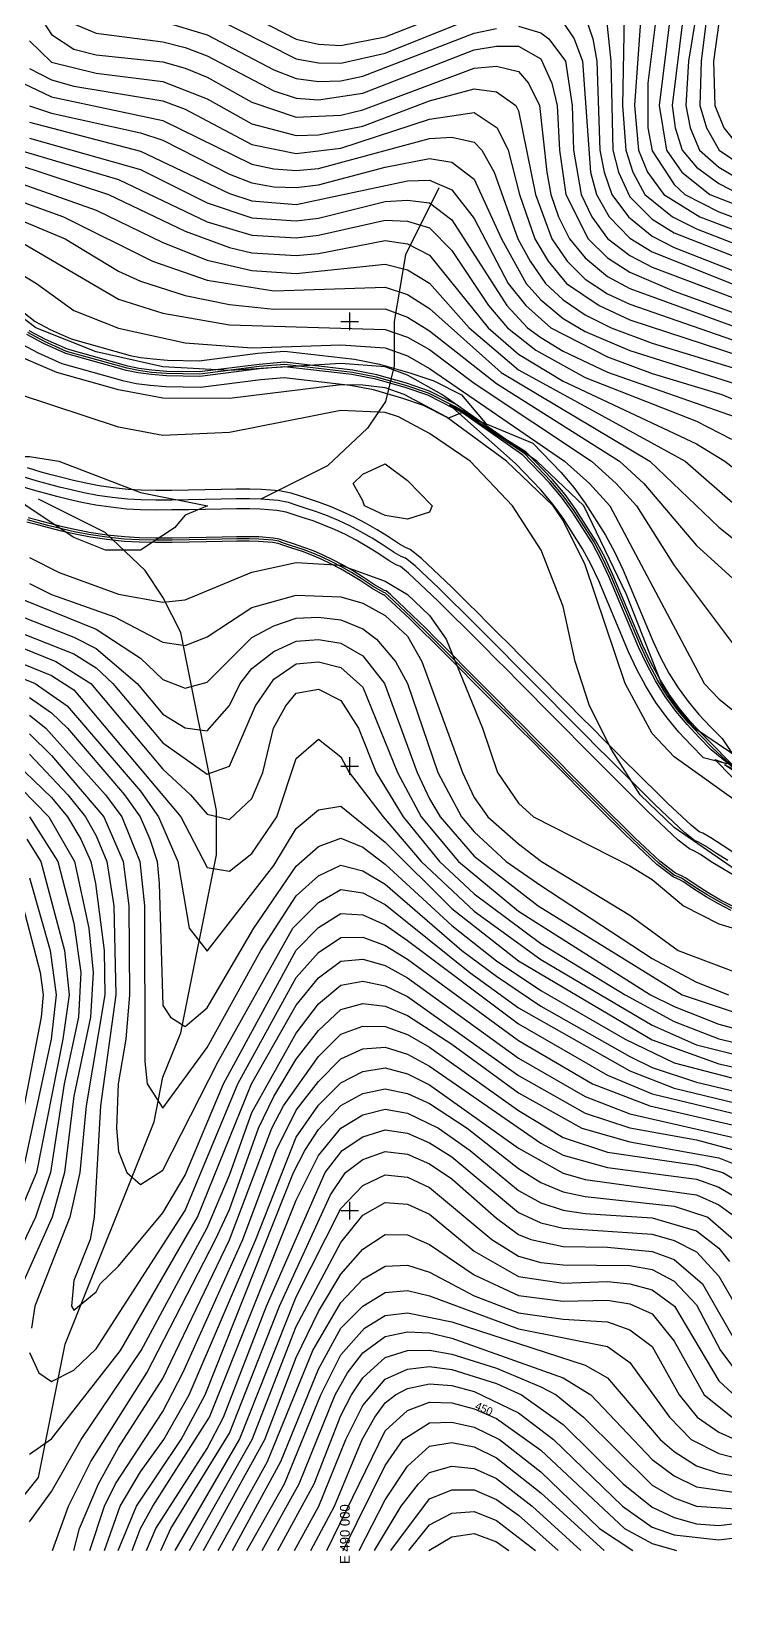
# Model space of a CAD drawing. Header units: metres. Extents: x 487515 to 493460, y 4520543 to 4524748.
# Drawn here: x 489642 to 490422, y 4520543 to 4522326 of the extents above; entities that cross this region are included whole.
import ezdxf
from ezdxf.enums import TextEntityAlignment as Align

# ---------------------------------------------------------------- set-up
doc = ezdxf.new("R2010")
doc.units = ezdxf.units.M
for name, color, linetype in [('CARRIAGEWAY-EDGE', 41, 'Continuous'), ('EXPROPRIATION-BOUNDARY', 1, 'Continuous'), ('GRID-COORDINATES', 8, 'Continuous'), ('HEADRACE-AXIS', 5, 'Continuous'), ('HEADRACE-CHANNEL', 5, 'Continuous'), ('RIVER-AXIS', 150, 'Continuous'), ('RIVER-WATER-EDGE', 150, 'Continuous'), ('ROAD-ACCESS', 41, 'Continuous'), ('STREAM', 150, 'Continuous'), ('TOPO-CONTOUR-MAJOR', 8, 'Continuous'), ('TOPO-CONTOUR-MINOR', 252, 'Continuous'), ('TOPO-TEXT', 8, 'Continuous')]:
    doc.layers.add(name, color=color, linetype=linetype)

msp = doc.modelspace()

# ---------------------------------------------------------------- linework, layer by layer
at = {"layer": 'CARRIAGEWAY-EDGE'}
for points in [[(490431, 4521342), (490417, 4521349.3), (490403.1, 4521357.3), (490389.3, 4521365.9), (490377.7, 4521373.8), (490373.9, 4521376), (490366.1, 4521379.5), (490348.7, 4521392.9), (490320.6, 4521419.3), (490312.9, 4521426.8), (490304.2, 4521435.4), (490294.5, 4521444.9), (490284, 4521455.4), (490272.7, 4521466.7), (490260.7, 4521478.7), (490248.2, 4521491.3), (490235.3, 4521504.3), (490222, 4521517.7), (490208.4, 4521531.3), (490194.8, 4521545.1), (490181.2, 4521558.8), (490167.7, 4521572.4), (490154.4, 4521585.8), (490141.5, 4521598.8), (490129.1, 4521611.3), (490117.2, 4521623.2), (490106, 4521634.4), (490095.6, 4521644.7), (490086.1, 4521654.1), (490077.7, 4521662.4), (490070.6, 4521669.3), (490045.7, 4521692.8), (490040.9, 4521697.1), (490039.2, 4521697.4), (490027.7, 4521703.8), (490014.3, 4521712.8), (490003.1, 4521719.8), (489992, 4521726.2), (489981, 4521732), (489970.1, 4521737.2), (489959.2, 4521741.8), (489948.5, 4521745.8), (489936.6, 4521749.7), (489926.4, 4521753.1), (489920.7, 4521755.1), (489913.9, 4521756.3), (489897.7, 4521757.6), (489886.9, 4521757.8), (489872.8, 4521757.8), (489856.4, 4521757.5), (489838.4, 4521757.1), (489819.5, 4521756.7), (489800.4, 4521756.4), (489781.5, 4521756.3), (489763.4, 4521756.7), (489746.6, 4521757.6), (489727.3, 4521759.6), (489709.2, 4521762.4), (489692.4, 4521765.6), (489676.9, 4521769), (489662.8, 4521772.6), (489650.2, 4521775.9), (489638.4, 4521779.1)], [(490428.8, 4521337.5), (490414.6, 4521344.9), (490400.6, 4521353), (490386.6, 4521361.7), (490375.1, 4521369.6), (490371.7, 4521371.5), (490363.6, 4521375.2), (490345.4, 4521389.1), (490317.2, 4521415.7), (490309.4, 4521423.3), (490300.7, 4521431.8), (490291, 4521441.4), (490280.5, 4521451.9), (490269.2, 4521463.2), (490257.2, 4521475.2), (490244.7, 4521487.8), (490231.7, 4521500.8), (490218.4, 4521514.2), (490204.9, 4521527.8), (490191.3, 4521541.6), (490177.7, 4521555.3), (490164.2, 4521568.9), (490150.9, 4521582.2), (490138, 4521595.2), (490125.5, 4521607.8), (490113.6, 4521619.7), (490102.4, 4521630.9), (490092.1, 4521641.2), (490082.6, 4521650.6), (490074.2, 4521658.8), (490067.2, 4521665.7), (490042.2, 4521689.2), (490038.8, 4521692.6), (490037.7, 4521692.6), (490025.1, 4521699.6), (490011.6, 4521708.6), (490000.6, 4521715.5), (489989.6, 4521721.8), (489978.8, 4521727.5), (489968, 4521732.6), (489957.4, 4521737.1), (489946.8, 4521741.1), (489935, 4521744.9), (489924.8, 4521748.4), (489919.5, 4521750.2), (489913.3, 4521751.4), (489897.5, 4521752.6), (489886.9, 4521752.8), (489872.9, 4521752.8), (489856.5, 4521752.5), (489838.5, 4521752.1), (489819.6, 4521751.7), (489800.4, 4521751.4), (489781.5, 4521751.3), (489763.3, 4521751.7), (489746.2, 4521752.6), (489726.7, 4521754.7), (489708.4, 4521757.4), (489691.4, 4521760.7), (489675.8, 4521764.2), (489661.6, 4521767.7), (489648.9, 4521771.1), (489637, 4521774.3)]]:
    msp.add_lwpolyline(points, dxfattribs=at)
at = {"layer": 'EXPROPRIATION-BOUNDARY'}
for points in [[(489599.3, 4522036.5), (489646.4, 4522000), (489663.3, 4521991), (489686.7, 4521980.4), (489753.2, 4521961.8), (489764.9, 4521959.4), (489778.8, 4521957.7), (489794.9, 4521956.3), (489830.5, 4521955.6), (489896.8, 4521964.1), (489926.8, 4521966.5), (490005.2, 4521957.5), (490033.5, 4521952), (490067.6, 4521942.3), (490094.6, 4521933), (490125.5, 4521917.3), (490154, 4521883.7), (490138, 4521891.1), (490205.9, 4521862.9), (490237.2, 4521830.4), (490251.8, 4521813.1), (490264.6, 4521795.6), (490287.6, 4521759.6), (490298, 4521740.2), (490307.3, 4521720.2), (490340.8, 4521640.7), (490349.5, 4521622.1), (490358.9, 4521604.5), (490369.1, 4521588), (490380.3, 4521572.6), (490392.4, 4521558.1), (490405.5, 4521544.2), (490418.7, 4521530.9), (490448.9, 4521485.6)], [(490449.2, 4521468.1), (490410.3, 4521507.2), (490424.1, 4521502.4), (490397.8, 4521509.3), (490383.9, 4521523.3), (490369.9, 4521538.2), (490356.7, 4521554.1), (490344.2, 4521571.3), (490332.9, 4521589.6), (490322.7, 4521608.7), (490313.4, 4521628.5), (490279.9, 4521708.1), (490271.2, 4521726.8), (490261.8, 4521744.4), (490239.8, 4521778.7), (490228.2, 4521794.6), (490214.9, 4521810.4), (490186.7, 4521839.9), (490112, 4521906), (490127.6, 4521898), (490111, 4521891.1), (490082.9, 4521905.4), (490058.6, 4521913.7), (490026.5, 4521922.9), (490000.6, 4521927.9), (489926.3, 4521936.5), (489899.9, 4521934.3), (489832.1, 4521925.6), (489793.3, 4521926.3), (489775.6, 4521927.8), (489759.9, 4521929.9), (489746.2, 4521932.7), (489676.5, 4521952.2), (489650, 4521964.1), (489630.1, 4521974.9)]]:
    msp.add_lwpolyline(points, dxfattribs=at)
at = {"layer": 'GRID-COORDINATES'}
for p, q in [((490000, 4521990), (490000, 4522010)), ((489990, 4522000), (490010, 4522000)), ((490000, 4521490), (490000, 4521510)), ((489990, 4521500), (490010, 4521500)), ((490000, 4520990), (490000, 4521010)), ((489990, 4521000), (490010, 4521000))]:
    msp.add_line(p, q, dxfattribs=at)
at = {"layer": 'HEADRACE-AXIS'}
msp.add_lwpolyline([(490436.5, 4521494), (490408.2, 4521520.1), (490394.7, 4521533.8), (490381.2, 4521548.2), (490368.5, 4521563.3), (490356.6, 4521579.6), (490345.9, 4521597), (490336.1, 4521615.4), (490327.1, 4521634.6), (490293.6, 4521714.1), (490284.6, 4521733.5), (490274.7, 4521752), (490252.2, 4521787.1), (490240, 4521803.9), (490226.1, 4521820.4), (490196.3, 4521851.4), (490125, 4521898.5), (490140.8, 4521890.8), (490118.3, 4521904.2), (490088.7, 4521919.2), (490063.1, 4521928), (490030, 4521937.4), (490002.9, 4521942.7), (489926.6, 4521951.5), (489898.3, 4521949.2), (489831.3, 4521940.6), (489794.1, 4521941.3), (489777.2, 4521942.7), (489762.4, 4521944.7), (489749.7, 4521947.3), (489681.6, 4521966.3), (489656.7, 4521977.5), (489638.2, 4521987.4)], dxfattribs=at)
at = {"layer": 'HEADRACE-CHANNEL'}
for points in [[(490456.2, 4521478.4), (490421.4, 4521501.4), (490434.4, 4521495.4), (490406.5, 4521518.3), (490392.9, 4521532), (490379.3, 4521546.5), (490366.5, 4521561.8), (490354.6, 4521578.2), (490343.7, 4521595.8), (490333.9, 4521614.3), (490324.8, 4521633.6), (490291.3, 4521713.1), (490282.4, 4521732.4), (490272.5, 4521750.8), (490250.1, 4521785.7), (490238.1, 4521802.4), (490224.2, 4521818.7), (490194.7, 4521849.5), (490122.9, 4521899.8), (490138.6, 4521892), (490117.1, 4521902), (490087.8, 4521916.9), (490062.4, 4521925.6), (490029.4, 4521935), (490002.5, 4521940.2), (489926.5, 4521949), (489898.6, 4521946.7), (489831.5, 4521938.1), (489794, 4521938.8), (489777, 4521940.3), (489762, 4521942.2), (489749.1, 4521944.8), (489680.8, 4521963.9), (489655.6, 4521975.3), (489636.9, 4521985.3)], [(490438.6, 4521492.6), (490410, 4521521.9), (490396.5, 4521535.5), (490383, 4521549.8), (490370.5, 4521564.9), (490358.7, 4521581), (490348.1, 4521598.3), (490338.3, 4521616.5), (490329.4, 4521635.6), (490295.9, 4521715.1), (490286.9, 4521734.7), (490276.8, 4521753.3), (490254.2, 4521788.5), (490242, 4521805.4), (490227.9, 4521822.1), (490197.9, 4521853.3), (490127.2, 4521897.3), (490143, 4521889.6), (490119.5, 4521906.4), (490089.7, 4521921.5), (490063.8, 4521930.4), (490030.6, 4521939.9), (490003.3, 4521945.1), (489926.6, 4521954), (489898.1, 4521951.7), (489831.2, 4521943.1), (489794.2, 4521943.8), (489777.5, 4521945.2), (489762.8, 4521947.1), (489750.3, 4521949.7), (489682.5, 4521968.6), (489657.8, 4521979.7), (489639.6, 4521989.5)]]:
    msp.add_lwpolyline(points, dxfattribs=at)
at = {"layer": 'RIVER-AXIS'}
msp.add_lwpolyline([(490425, 4521393.8), (490412.5, 4521401.6), (490400, 4521410), (490392.2, 4521414.4), (490387.5, 4521416.2), (490376.6, 4521425), (490350, 4521450), (490342.6, 4521457.2), (490334, 4521465.6), (490324.5, 4521475.1), (490314, 4521485.5), (490302.8, 4521496.8), (490290.8, 4521508.7), (490278.3, 4521521.3), (490265.4, 4521534.3), (490252.1, 4521547.7), (490238.6, 4521561.3), (490225, 4521575), (490211.4, 4521588.7), (490197.9, 4521602.3), (490184.6, 4521615.7), (490171.7, 4521628.7), (490159.2, 4521641.3), (490147.2, 4521653.2), (490136, 4521664.5), (490125.5, 4521674.9), (490116, 4521684.4), (490107.4, 4521692.8), (490100, 4521700), (490073.4, 4521725), (490062.5, 4521733.8), (490057.8, 4521735.6), (490050, 4521740), (490037.5, 4521748.4), (490025, 4521756.2), (490012.5, 4521763.4), (490000, 4521770), (489987.5, 4521775.9), (489975, 4521781.2), (489962.5, 4521785.9), (489950, 4521790), (489939.8, 4521793.4), (489931.2, 4521796.2), (489919.5, 4521798.4), (489900, 4521800), (489887.4, 4521800.3), (489872.4, 4521800.3), (489855.6, 4521800), (489837.4, 4521799.6), (489818.7, 4521799.2), (489800, 4521798.9), (489781.9, 4521798.8), (489765, 4521799.2), (489750, 4521800), (489732.7, 4521801.8), (489716.3, 4521804.3), (489701, 4521807.2), (489686.7, 4521810.4), (489673.5, 4521813.7), (489661.2, 4521817), (489650, 4521820), (489634, 4521824.8)], dxfattribs=at)
at = {"layer": 'RIVER-WATER-EDGE'}
for points in [[(490430.7, 4521403.2), (490418.5, 4521410.8), (490405.8, 4521419.4), (490396.9, 4521424.3), (490393, 4521425.8), (490383.8, 4521433.3), (490357.6, 4521457.9), (490350.3, 4521465.1), (490341.8, 4521473.5), (490332.2, 4521482.9), (490321.8, 4521493.3), (490310.5, 4521504.5), (490298.6, 4521516.5), (490286.1, 4521529), (490273.2, 4521542), (490259.9, 4521555.4), (490246.4, 4521569), (490232.8, 4521582.7), (490219.2, 4521596.5), (490205.7, 4521610.1), (490192.4, 4521623.5), (490179.5, 4521636.5), (490167, 4521649), (490155, 4521661), (490143.8, 4521672.3), (490133.3, 4521682.7), (490123.7, 4521692.2), (490115.1, 4521700.6), (490107.6, 4521707.9), (490080.6, 4521733.3), (490068, 4521743.3), (490062.6, 4521745.6), (490055.8, 4521749.4), (490043.5, 4521757.7), (490030.7, 4521765.7), (490017.8, 4521773.1), (490004.9, 4521779.8), (489992, 4521786), (489979.1, 4521791.5), (489966.1, 4521796.3), (489953.5, 4521800.4), (489943.3, 4521803.9), (489934, 4521806.9), (489921, 4521809.3), (489900.6, 4521811), (489887.6, 4521811.3), (489872.3, 4521811.3), (489855.3, 4521811), (489837.2, 4521810.6), (489818.5, 4521810.2), (489799.9, 4521809.9), (489782, 4521809.8), (489765.4, 4521810.2), (489750.9, 4521811), (489734, 4521812.7), (489718.2, 4521815.1), (489703.3, 4521817.9), (489689.3, 4521821.1), (489676.2, 4521824.4), (489664.1, 4521827.6), (489653, 4521830.6), (489637.5, 4521835.2)], [(490432.2, 4521376.9), (490419.3, 4521384.3), (490406.5, 4521392.3), (490394.2, 4521400.6), (490387.4, 4521404.4), (490382, 4521406.7), (490369.4, 4521416.7), (490342.4, 4521442.1), (490334.9, 4521449.4), (490326.3, 4521457.8), (490316.7, 4521467.3), (490306.2, 4521477.7), (490295, 4521489), (490283, 4521501), (490270.5, 4521513.5), (490257.6, 4521526.5), (490244.3, 4521539.9), (490230.8, 4521553.5), (490217.2, 4521567.3), (490203.6, 4521581), (490190.1, 4521594.6), (490176.8, 4521608), (490163.9, 4521621), (490151.4, 4521633.5), (490139.5, 4521645.5), (490128.2, 4521656.7), (490117.8, 4521667.1), (490108.2, 4521676.5), (490099.7, 4521684.9), (490092.4, 4521692.1), (490066.2, 4521716.7), (490057, 4521724.2), (490053.1, 4521725.7), (490044.2, 4521730.6), (490031.5, 4521739.2), (490019.3, 4521746.8), (490007.2, 4521753.8), (489995.1, 4521760.2), (489983, 4521765.9), (489970.9, 4521771), (489958.9, 4521775.6), (489946.5, 4521779.6), (489936.4, 4521783), (489928.5, 4521785.6), (489918.1, 4521787.5), (489899.4, 4521789), (489887.3, 4521789.3), (489872.5, 4521789.3), (489855.8, 4521789), (489837.7, 4521788.6), (489818.9, 4521788.2), (489800.1, 4521787.9), (489781.8, 4521787.8), (489764.6, 4521788.2), (489749.1, 4521789), (489731.3, 4521790.9), (489714.5, 4521793.4), (489698.8, 4521796.4), (489684.2, 4521799.7), (489670.7, 4521803.1), (489658.4, 4521806.3), (489647, 4521809.4), (489630.5, 4521814.3)]]:
    msp.add_lwpolyline(points, dxfattribs=at)
at = {"layer": 'ROAD-ACCESS'}
msp.add_lwpolyline([(490429.9, 4521339.7), (490415.8, 4521347.1), (490401.9, 4521355.2), (490388, 4521363.8), (490376.4, 4521371.7), (490372.8, 4521373.8), (490364.8, 4521377.4), (490347.1, 4521391), (490318.9, 4521417.5), (490311.1, 4521425.1), (490302.4, 4521433.6), (490292.8, 4521443.2), (490282.2, 4521453.7), (490270.9, 4521465), (490259, 4521477), (490246.4, 4521489.5), (490233.5, 4521502.6), (490220.2, 4521516), (490206.7, 4521529.6), (490193, 4521543.3), (490179.4, 4521557), (490165.9, 4521570.6), (490152.7, 4521584), (490139.8, 4521597), (490127.3, 4521609.5), (490115.4, 4521621.4), (490104.2, 4521632.6), (490093.8, 4521643), (490084.4, 4521652.3), (490075.9, 4521660.6), (490068.9, 4521667.5), (490043.9, 4521691), (490039.8, 4521694.9), (490038.4, 4521695), (490026.4, 4521701.7), (490013, 4521710.7), (490001.9, 4521717.7), (489990.8, 4521724), (489979.9, 4521729.7), (489969, 4521734.9), (489958.3, 4521739.5), (489947.6, 4521743.5), (489935.8, 4521747.3), (489925.6, 4521750.7), (489920.1, 4521752.7), (489913.6, 4521753.8), (489897.6, 4521755.1), (489886.9, 4521755.3), (489872.9, 4521755.3), (489856.5, 4521755), (489838.5, 4521754.6), (489819.6, 4521754.2), (489800.4, 4521753.9), (489781.5, 4521753.8), (489763.4, 4521754.2), (489746.4, 4521755.1), (489727, 4521757.2), (489708.8, 4521759.9), (489691.9, 4521763.1), (489676.3, 4521766.6), (489662.2, 4521770.1), (489649.6, 4521773.5), (489637.7, 4521776.7)], dxfattribs=at)
at = {"layer": 'STREAM'}
for points in [[(490100, 4522150), (490062.5, 4522075), (490050, 4522000), (490050, 4521950), (490040, 4521910), (490020, 4521880), (489975, 4521837.5), (489900, 4521800)], [(489650, 4520700), (489680, 4520850), (489780, 4521100), (489790, 4521150), (489810, 4521200), (489850, 4521400), (489850, 4521450), (489810, 4521650), (489790, 4521690), (489770, 4521720), (489725, 4521762.5), (489650, 4521800)], [(489580, 4520630), (489600, 4520637.5), (489650, 4520700)]]:
    msp.add_lwpolyline(points, dxfattribs=at)
at = {"layer": 'TOPO-CONTOUR-MAJOR'}
for points in [[(490407.4, 4522392.7), (490395, 4522292.7), (490393.7, 4522242.7), (490401, 4522217.7), (490415.5, 4522192.7), (490439.8, 4522175.9)], [(489789.8, 4522337.2), (489839.8, 4522322.3), (489914.8, 4522282.8), (489939.8, 4522273), (489964.8, 4522269.8), (489989.8, 4522270.5), (490014.8, 4522275.7), (490139.8, 4522324), (490164.8, 4522329.5)], [(490189.8, 4522332), (490214.8, 4522324.4), (490223.7, 4522317.7), (490242.4, 4522292.7), (490250.2, 4522242.7), (490251.6, 4522192.7), (490260.2, 4522142.7), (490272.3, 4522117.7), (490289.8, 4522093.2), (490314.8, 4522074.2), (490339.8, 4522061), (490489.8, 4522004.2)], [(490327.2, 4522342.7), (490320.2, 4522242.7), (490324.8, 4522192.7), (490334.9, 4522167.7), (490353, 4522142.7), (490393.6, 4522117.7), (490539.8, 4522062.2)], [(489632.5, 4522267.7), (489664.8, 4522252.4), (489789.8, 4522225.9), (489889.8, 4522176.9), (489914.8, 4522171.4), (489939.8, 4522169.5), (489964.8, 4522172), (490089.8, 4522205.8), (490114.8, 4522207.1), (490139.8, 4522201.4), (490148.5, 4522192.7), (490162.5, 4522167.7), (490189.1, 4522092.7), (490202.7, 4522067.7), (490220.1, 4522042.7), (490239.8, 4522024.1), (490264.8, 4522007.3), (490294, 4521992.7), (490339.8, 4521975.4), (490439.8, 4521945.2)], [(489589.8, 4522188.5), (489728.8, 4522142.7), (489814.8, 4522101.3), (489864.8, 4522082.9), (489889.8, 4522077.2), (489939.8, 4522074), (489964.8, 4522076.3), (490039.8, 4522091.1), (490064.8, 4522087.1), (490089.8, 4522074.4), (490155.7, 4521992.7), (490189.8, 4521963.2), (490239.8, 4521932.6), (490389.8, 4521862.3), (490421.6, 4521842.7), (490518.2, 4521767.7)], [(489606.3, 4522067.7), (489647.8, 4522042.7), (489689.8, 4522012.4), (489739.8, 4521992.2), (489814.8, 4521976), (489889.8, 4521970.2), (489989.8, 4521973.7), (490039.8, 4521970.4), (490064.8, 4521961.1), (490089.8, 4521947.2), (490241.3, 4521842.7), (490269.6, 4521817.7), (490292.5, 4521792.7), (490398.4, 4521592.7), (490414.8, 4521575.6), (490489.8, 4521514.7)], [(489614.8, 4521674.6), (489689.8, 4521645), (489714.8, 4521632.2), (489761, 4521592.7), (489789.8, 4521558.4), (489814.8, 4521543), (489839.8, 4521539.4), (489864.8, 4521567.9), (489876.9, 4521592.7), (489889.8, 4521609.5), (489914.8, 4521628.9), (489939.8, 4521640.5), (489964.8, 4521642.3), (489989.8, 4521638.2), (490014.8, 4521623.9), (490039, 4521592.7), (490075.8, 4521492.7), (490089.8, 4521463), (490101.7, 4521442.7), (490139.8, 4521398.7), (490211.7, 4521342.7), (490373.7, 4521242.7), (490449, 4521217.7)], [(489639.8, 4521577), (489664.8, 4521559.7), (489682.7, 4521542.7), (489746.6, 4521467.7), (489764.4, 4521442.7), (489775.3, 4521417.7), (489783.3, 4521392.7), (489785.8, 4521367.7), (489789.8, 4521230.6), (489798.4, 4521217.7), (489814.8, 4521207.2), (489839.8, 4521228.1), (489892.3, 4521317.7), (489939.8, 4521387.4), (489964.8, 4521409.5), (489989.8, 4521418.9), (490014.8, 4521408.6), (490039.8, 4521389.6), (490114.8, 4521320.7), (490164.8, 4521281), (490214.8, 4521247.7), (490309.8, 4521192.7), (490364.8, 4521166.2), (490489.8, 4521133.7)], [(489614.8, 4521490.7), (489661.8, 4521442.7), (489690.4, 4521392.7), (489706.5, 4521317.7), (489711.5, 4521267.7), (489708.4, 4521217.7), (489689.8, 4521128.7), (489679.3, 4521042.7), (489665.5, 4520992.7), (489632.2, 4520917.7)], [(489639.8, 4520726.2), (489664.8, 4520743.3), (489742.2, 4520842.7), (489828.9, 4520992.7), (489889.6, 4521142.7), (489939.8, 4521231), (489964.8, 4521261.7), (489989.8, 4521280.6), (490014.8, 4521282.8), (490039.8, 4521275.6), (490064.8, 4521261.9), (490189.8, 4521171.6), (490264.8, 4521128.2), (490314.8, 4521109), (490439.8, 4521080.2)], [(489724.3, 4520617.7), (489742, 4520667.7), (489764.8, 4520706.3), (489791.1, 4520742.7), (489819.4, 4520792.7), (489894.5, 4520967.7), (489939.8, 4521082.8), (489964.8, 4521118.5), (489989.8, 4521143.6), (490014.8, 4521156.5), (490039.8, 4521160.4), (490064.8, 4521153.9), (490089.8, 4521141.3), (490189.8, 4521070.2), (490239.8, 4521042), (490264.8, 4521034.9), (490389.8, 4521017.9), (490414.8, 4521006.7), (490439.8, 4520988.4)], [(489803.6, 4520617.7), (489875.9, 4520742.7), (489939.8, 4520902.9), (489989.8, 4521002.5), (490014.8, 4521028.4), (490039.8, 4521040.4), (490064.8, 4521037.7), (490089.8, 4521026), (490159.6, 4520967.7), (490189.8, 4520948.8), (490214.8, 4520941.7), (490239.8, 4520939.1), (490314.8, 4520938.4), (490339.8, 4520933.7), (490364.8, 4520920.6), (490389.8, 4520894), (490417, 4520842.7), (490439.8, 4520812.5)], [(489884.4, 4520617.7), (489926.6, 4520692.7), (489967.6, 4520792.7), (489989.8, 4520837.9), (490016.5, 4520867.7), (490039.8, 4520881.9), (490064.8, 4520885.2), (490114.8, 4520875), (490264.8, 4520826.2), (490289.8, 4520812.1), (490348.8, 4520742.7), (490364.8, 4520729.2), (490389.8, 4520713.2), (490414.8, 4520704.9), (490439.8, 4520700.8)], [(489974.4, 4520617.7), (490039.8, 4520752.4), (490064.8, 4520775.1), (490089.8, 4520784.6), (490114.8, 4520783.7), (490139.8, 4520777.1), (490164.8, 4520766.2), (490214.8, 4520730.6), (490308.7, 4520642.7), (490339.8, 4520625.5), (490367.2, 4520617.7)], [(490066.3, 4520617.7), (490089.8, 4520646.8), (490114.8, 4520659.7), (490139.8, 4520661.5), (490164.8, 4520651.6), (490208.9, 4520617.7)]]:
    msp.add_lwpolyline(points, dxfattribs=at)
at = {"layer": 'TOPO-CONTOUR-MINOR'}
for points in [[(490422.9, 4522392.7), (490409.1, 4522292.7), (490410.4, 4522242.7), (490420.6, 4522217.7), (490439.8, 4522193.8)], [(489839.8, 4522369.1), (489939.8, 4522317.2), (489964.8, 4522311.7), (489989.8, 4522310.3), (490039.8, 4522319.9), (490139.8, 4522358.9)], [(489651.7, 4522342.7), (489664.8, 4522322.5), (489689.8, 4522306.2), (489714.8, 4522299.7), (489789.8, 4522291.7), (489814.8, 4522284.9), (489839.8, 4522274.5), (489889.8, 4522246.4), (489939.8, 4522229.8), (489989.8, 4522231.9), (490014.8, 4522238), (490139.8, 4522284.9), (490164.8, 4522287), (490189.8, 4522281), (490201, 4522267.7), (490213.3, 4522242.7), (490221.7, 4522167.7), (490226.1, 4522142.7), (490234.8, 4522117.7), (490247.1, 4522092.7), (490264.8, 4522071.3), (490289.8, 4522050.4), (490314.8, 4522036.8), (490489.8, 4521973.2)], [(489689.8, 4522334.6), (489714.8, 4522324), (489789.8, 4522314.3), (489814.8, 4522307.9), (489839.8, 4522298.6), (489914.8, 4522259.3), (489939.8, 4522251.1), (489964.8, 4522249.1), (490014.8, 4522256.7), (490139.8, 4522305.3), (490164.8, 4522309.5), (490189.8, 4522309.5), (490214.8, 4522295.2), (490227.3, 4522267.7), (490233.2, 4522242.7), (490235.9, 4522192.7), (490243.1, 4522142.7), (490268.1, 4522092.7), (490289.8, 4522071.3), (490314.8, 4522055.3), (490364.8, 4522033.8), (490489.8, 4521988.7)], [(489839.8, 4522345.8), (489939.8, 4522295.3), (489964.8, 4522290.9), (489989.8, 4522290.4), (490039.8, 4522301.6), (490139.8, 4522341.8)], [(490239.8, 4522336.1), (490252.2, 4522317.7), (490261.5, 4522292.7), (490270.6, 4522167.7), (490277.3, 4522142.7), (490291.8, 4522117.7), (490314.8, 4522093.6), (490339.8, 4522078.3), (490539.8, 4521998.2)], [(490264.5, 4522342.7), (490273.3, 4522317.7), (490277.9, 4522292.7), (490281.3, 4522192.7), (490286.2, 4522167.7), (490294.6, 4522142.7), (490313.3, 4522117.7), (490339.8, 4522096), (490364.8, 4522083.1), (490539.8, 4522014.6)], [(490288.4, 4522342.7), (490293.6, 4522292.7), (490295.7, 4522192.7), (490302.2, 4522167.7), (490314.8, 4522140.2), (490339.8, 4522115), (490364.8, 4522099.6), (490539.8, 4522030.9)], [(490308.6, 4522342.7), (490306.7, 4522242.7), (490310.2, 4522192.7), (490318.4, 4522167.7), (490331.9, 4522142.7), (490362.9, 4522117.7), (490389.8, 4522103.9), (490548.1, 4522042.7)], [(490344.5, 4522342.7), (490335.2, 4522267.7), (490335.2, 4522217.7), (490339.8, 4522191.7), (490364.8, 4522153.8), (490376.9, 4522142.7), (490414.8, 4522123.3), (490539.8, 4522077.2)], [(490360.1, 4522342.7), (490347.8, 4522242.7), (490356.1, 4522192.7), (490373.5, 4522167.7), (490405, 4522142.7), (490564.8, 4522080.6)], [(490374.7, 4522342.7), (490362.4, 4522242.7), (490365.8, 4522217.7), (490373.9, 4522192.7), (490389.8, 4522173.4), (490414.8, 4522155), (490439, 4522142.7)], [(490389, 4522342.7), (490380.9, 4522292.7), (490377.9, 4522242.7), (490382.7, 4522217.7), (490393.2, 4522192.7), (490414.8, 4522173.5), (490439.8, 4522158.9)], [(489639.8, 4522315.5), (489664.8, 4522291.6), (489714.8, 4522279.2), (489789.8, 4522269.9), (489839.8, 4522250.1), (489889.8, 4522222.2), (489939.8, 4522209.1), (489964.8, 4522209.7), (490014.8, 4522219.6), (490089.8, 4522248), (490139.8, 4522261.5), (490164.8, 4522258.1), (490186.6, 4522242.7), (490189.8, 4522236.9), (490208.7, 4522142.7), (490227.3, 4522092.7), (490244.6, 4522067.7), (490264.8, 4522047.6), (490289.8, 4522031.1), (490314.8, 4522019.2), (490464.8, 4521967.3)], [(489639.8, 4522284.2), (489664.8, 4522271.7), (489689.8, 4522264.5), (489789.8, 4522248), (489814.8, 4522238.5), (489889.8, 4522198.8), (489939.8, 4522188.9), (489989.8, 4522194.8), (490089.8, 4522227.4), (490139.8, 4522234.8), (490165.9, 4522217.7), (490178, 4522192.7), (490190.7, 4522142.7), (490208.1, 4522092.7), (490223.1, 4522067.7), (490243.7, 4522042.7), (490280.3, 4522017.7), (490314.8, 4522001.6), (490439.8, 4521960.7)], [(489639.8, 4522242.3), (489664.8, 4522234), (489764.8, 4522212.2), (489789.8, 4522203.8), (489864.8, 4522165.5), (489889.8, 4522155.8), (489914.8, 4522151.4), (489939.8, 4522150.4), (489964.8, 4522153.5), (490039.8, 4522173.3), (490089.8, 4522183.1), (490114.8, 4522178.9), (490139.8, 4522159.9), (490170.5, 4522092.7), (490198.3, 4522042.7), (490214.8, 4522024.2), (490239.8, 4522003.3), (490264.8, 4521988.6), (490314.8, 4521967.4), (490439.8, 4521928)], [(489639.8, 4522224.1), (489764.8, 4522191.6), (489864.8, 4522143.9), (489889.8, 4522135.6), (489939.8, 4522131.6), (490064.8, 4522158.1), (490089.8, 4522158.9), (490114.8, 4522147.8), (490139.8, 4522115.6), (490178.2, 4522042.7), (490197.9, 4522017.7), (490226.2, 4521992.7), (490289.8, 4521960), (490339.8, 4521941.3), (490418.2, 4521917.7), (490464.8, 4521898.1)], [(489639.8, 4522205.9), (489764.8, 4522170.9), (489839.8, 4522133.4), (489889.8, 4522116.3), (489939.8, 4522112.9), (489964.8, 4522116.1), (490039.8, 4522135), (490064.8, 4522136.5), (490089.8, 4522133.2), (490114.8, 4522114.3), (490176.5, 4522017.7), (490200, 4521992.7), (490214.8, 4521982), (490239.8, 4521966.5), (490289.8, 4521942.9), (490433.3, 4521892.7)], [(489614.8, 4522196.8), (489739.8, 4522159.6), (489839.8, 4522112.1), (489889.8, 4522096.9), (489939.8, 4522093.9), (489964.8, 4522096.8), (490039.8, 4522113.7), (490064.8, 4522112.8), (490089.8, 4522105.1), (490114.8, 4522079.9), (490156, 4522017.7), (490177.2, 4521992.7), (490209.2, 4521967.7), (490264.8, 4521936.9), (490389.8, 4521887.8), (490429.1, 4521867.7)], [(489589.8, 4522169.4), (489714.8, 4522125.2), (489789.8, 4522088.8), (489839.8, 4522068.7), (489889.8, 4522057.2), (489939.8, 4522054), (490039.8, 4522064.5), (490064.8, 4522058.1), (490089.8, 4522043.1), (490134.2, 4521992.7), (490189.8, 4521945.5), (490377.2, 4521842.7), (490439.8, 4521788)], [(489539.8, 4522151.4), (489679.9, 4522092.7), (489739.8, 4522056.6), (489764.8, 4522045.3), (489814.8, 4522029.2), (489864.8, 4522018.9), (489914.8, 4522013.7), (490039.8, 4522014), (490064.8, 4522004.8), (490089.8, 4521989.3), (490164.8, 4521930.1), (490303.2, 4521842.7), (490330.8, 4521817.7), (490389.8, 4521747.9), (490450.4, 4521692.7)], [(489589.8, 4522149.6), (489678.1, 4522117.7), (489778.2, 4522067.7), (489839.8, 4522046.4), (489914.8, 4522034.5), (490039.8, 4522038.6), (490064.8, 4522030.4), (490089.8, 4522014.6), (490170.1, 4521942.7), (490337.3, 4521842.7), (490414.8, 4521768.6), (490479.1, 4521717.7)], [(489624.2, 4522092.7), (489739.8, 4522024.8), (489789.8, 4522009.1), (489864.8, 4521996), (490039.8, 4521990.9), (490064.8, 4521982.1), (490089.8, 4521968.2), (490139.8, 4521930.5), (490271.9, 4521842.7), (490299.5, 4521817.7), (490322.3, 4521792.7), (490364.8, 4521725.3), (490445.7, 4521617.7)], [(490439.8, 4521507.3), (490387.5, 4521542.7), (490366.3, 4521567.7), (490350.3, 4521592.7), (490311.1, 4521692.7), (490263.2, 4521792.7), (490210.2, 4521842.7), (490103.4, 4521917.7), (490064.8, 4521939.4), (490039.8, 4521949), (489989.8, 4521952.7), (489864.8, 4521944.6), (489789.8, 4521948.9), (489714.8, 4521965.8), (489647.1, 4521992.7), (489581, 4522042.7)], [(490439.8, 4521456.8), (490364.8, 4521510.2), (490339.8, 4521536.6), (490309.8, 4521592.7), (490264.8, 4521726.1), (490239.8, 4521776.1), (490228.8, 4521792.7), (490176.3, 4521842.7), (490108.4, 4521892.7), (490061.3, 4521917.7), (490039.8, 4521925.3), (490014.8, 4521928.2), (489989.8, 4521928.7), (489864.8, 4521913.2), (489789.8, 4521913.5), (489739.8, 4521923), (489670.8, 4521942.7), (489614.8, 4521966.5)], [(490439.8, 4521379.1), (490364.8, 4521430.7), (490326.6, 4521467.7), (490294.8, 4521517.7), (490269.6, 4521567.7), (490253.6, 4521617.7), (490239.8, 4521679.5), (490215.2, 4521742.7), (490182.9, 4521792.7), (490135.3, 4521842.7), (490089.8, 4521873.8), (490054.7, 4521892.7), (490039.8, 4521897.5), (489989.8, 4521899.7), (489864.8, 4521875), (489789.8, 4521871.7), (489739.8, 4521881), (489589.8, 4521930.5)], [(489639.8, 4521734.6), (489673.2, 4521717.7), (489739.8, 4521693.1), (489789.8, 4521684.2), (489814.8, 4521687), (489889.8, 4521718), (489939.8, 4521728.7), (489989.8, 4521725.8), (490039.8, 4521708), (490064.8, 4521692.7), (490089.8, 4521669.4), (490108.3, 4521642.7), (490149.3, 4521542.7), (490166, 4521492.7), (490189.8, 4521458.4), (490206.6, 4521442.7), (490314.8, 4521387.9), (490339.8, 4521372.3), (490375.1, 4521342.7), (490414.8, 4521322.5), (490514.8, 4521292.7)], [(489639.8, 4521705.4), (489664.6, 4521692.7), (489735.4, 4521667.7), (489789.8, 4521639.1), (489814.8, 4521635.7), (489839.8, 4521645.1), (489889.8, 4521678.3), (489939.8, 4521692), (489989.8, 4521690.1), (490014.8, 4521683.1), (490039.8, 4521669.4), (490064.8, 4521646.1), (490081.1, 4521617.7), (490126.9, 4521492.7), (490139.8, 4521464.7), (490155.4, 4521442.7), (490189.8, 4521412.4), (490215.7, 4521392.7), (490314.8, 4521332.3), (490369.1, 4521292.7), (490439.8, 4521266)], [(489614.8, 4521694.5), (489714.8, 4521653.9), (489764.8, 4521621.2), (489789.8, 4521597.4), (489814.8, 4521587.5), (489839.8, 4521594.2), (489889.8, 4521644.4), (489914.8, 4521657.8), (489939.8, 4521666.1), (489964.8, 4521667.3), (489989.8, 4521664.3), (490014.8, 4521654.1), (490030, 4521642.7), (490051.5, 4521617.7), (490065, 4521592.7), (490099.1, 4521492.7), (490125.6, 4521442.7), (490139.8, 4521426.1), (490175.8, 4521392.7), (490214.8, 4521365.5), (490339.8, 4521283.7), (490389.8, 4521257.1), (490425.8, 4521242.7)], [(489614.8, 4521655.8), (489689.8, 4521626.3), (489714.8, 4521610.4), (489733.5, 4521592.7), (489789.8, 4521525.9), (489839.8, 4521490.9), (489864.8, 4521499.7), (489894.1, 4521567.7), (489914.8, 4521597.6), (489939.8, 4521614.9), (489964.8, 4521617.3), (489989.8, 4521610.6), (490014.8, 4521588.6), (490053.5, 4521492.7), (490080.4, 4521442.7), (490122.3, 4521392.7), (490189.8, 4521336.8), (490338.2, 4521242.7), (490364.8, 4521229.4), (490414.8, 4521209.8), (490477.6, 4521192.7)], [(489589.8, 4521649.9), (489669.4, 4521617.7), (489708.8, 4521592.7), (489789.8, 4521496.4), (489821, 4521467.7), (489839.8, 4521445.7), (489864.8, 4521439.7), (489889.8, 4521463.6), (489902.1, 4521492.7), (489914.4, 4521542.7), (489928.3, 4521567.7), (489939.8, 4521582), (489964.8, 4521586.5), (489989.8, 4521573.8), (490009.9, 4521542.7), (490029.8, 4521492.7), (490060.2, 4521442.7), (490100.7, 4521392.7), (490139.8, 4521356.2), (490214.8, 4521300.5), (490309.8, 4521242.7), (490364.8, 4521212.6), (490414.8, 4521193.1), (490489.8, 4521175.7)], [(489589.8, 4521632.3), (489664.8, 4521601.7), (489689.8, 4521585.5), (489810, 4521442.7), (489839.8, 4521386), (489864.8, 4521381.6), (489889.8, 4521401.7), (489917.9, 4521442.7), (489939.8, 4521508.3), (489964.8, 4521530.2), (489989.8, 4521510.4), (489999.3, 4521492.7), (490037.4, 4521442.7), (490080.4, 4521392.7), (490139.8, 4521336.6), (490214.8, 4521282.4), (490339.8, 4521208.5), (490389.8, 4521186.3), (490489.8, 4521161.5)], [(489589.8, 4521615.6), (489646.4, 4521592.7), (489682.1, 4521567.7), (489764.8, 4521471.8), (489785, 4521442.7), (489806.7, 4521392.7), (489819.6, 4521317.7), (489839.8, 4521291.9), (489914.8, 4521388), (489939.8, 4521429.6), (489964.8, 4521450.9), (489989.8, 4521454.9), (490039.8, 4521414.4), (490114.8, 4521339.6), (490189.8, 4521280.9), (490339.8, 4521192.1), (490414.8, 4521165), (490514.8, 4521142.9)], [(489639.8, 4521557.2), (489658.4, 4521542.7), (489725.3, 4521467.7), (489743.9, 4521442.7), (489764, 4521392.7), (489769.2, 4521342.7), (489769.5, 4521167.7), (489772.1, 4521142.7), (489789.8, 4521115.3), (489839.8, 4521183.4), (489899.9, 4521292.7), (489939.8, 4521353.9), (489964.8, 4521376.4), (489989.8, 4521388.4), (490014.8, 4521382.3), (490039.8, 4521367), (490125.9, 4521292.7), (490164.8, 4521263.6), (490214.8, 4521230.1), (490314.8, 4521173.4), (490339.8, 4521161.1), (490389.8, 4521144.3), (490514.8, 4521114.8)], [(489639.8, 4521536.3), (489664.8, 4521512), (489723.4, 4521442.7), (489745.3, 4521392.7), (489751.6, 4521342.7), (489752.4, 4521242.7), (489748.2, 4521192.7), (489739.5, 4521142.7), (489737.6, 4521092.7), (489739.8, 4521066.5), (489749.3, 4521042.7), (489764.8, 4521029.4), (489789.8, 4521045.4), (489852, 4521167.7), (489936.1, 4521317.7), (489964.8, 4521346.6), (489989.8, 4521361.1), (490014.8, 4521357.4), (490039.8, 4521344.3), (490135, 4521267.7), (490189.8, 4521228.2), (490314.8, 4521157.1), (490364.8, 4521137.8), (490539.8, 4521095.2)], [(489614.8, 4521512.4), (489664.8, 4521464.4), (489682.5, 4521442.7), (489697.5, 4521417.7), (489708.8, 4521392.7), (489714.2, 4521367.7), (489723.9, 4521292.7), (489724.5, 4521242.7), (489703.5, 4521117.7), (489696.5, 4521042.7), (489685.2, 4520992.7), (489646.1, 4520892.7), (489642.1, 4520867.7)], [(489639.8, 4521513.4), (489683, 4521467.7), (489703, 4521442.7), (489714.8, 4521421.5), (489726.9, 4521392.7), (489734.7, 4521342.7), (489737.1, 4521242.7), (489719.9, 4521117.7), (489712.8, 4520992.7), (489708, 4520967.7), (489689.8, 4520921.3), (489687.2, 4520892.7), (489689.8, 4520888), (489714.8, 4520908.7), (489719.5, 4520917.7), (489739.8, 4520937.4), (489789.8, 4520997.7), (489814.8, 4521040), (489857.9, 4521142.7), (489939.8, 4521293), (489964.8, 4521318.5), (489989.8, 4521334), (490014.8, 4521332.5), (490039.8, 4521321.3), (490064.8, 4521303.9), (490189.8, 4521209.9), (490289.8, 4521152.3), (490339.8, 4521131.4), (490439.8, 4521107.4)], [(489639.9, 4521442.7), (489671.8, 4521392.7), (489689.8, 4521323.1), (489697.6, 4521267.7), (489695, 4521217.7), (489679, 4521142.7), (489663.6, 4521042.7), (489646.5, 4520992.7), (489623.2, 4520942.7)], [(489637.1, 4521417.7), (489652.5, 4521392.7), (489679.3, 4521292.7), (489684.5, 4521242.7), (489677.5, 4521192.7), (489647.8, 4521042.7), (489594.8, 4520917.7)], [(489639.8, 4521374.2), (489663, 4521292.7), (489670, 4521242.7), (489664.2, 4521192.7), (489632, 4521042.7)], [(489632.5, 4521342.7), (489652, 4521267.7), (489655.1, 4521242.7), (489653.2, 4521217.7), (489624.1, 4521067.7)], [(489639.8, 4520840.6), (489650.6, 4520817.7), (489664.8, 4520807.7), (489689.8, 4520820.5), (489714.8, 4520844.4), (489814.8, 4521000.1), (489874.3, 4521142.7), (489939.8, 4521262.2), (489964.8, 4521290.3), (489989.8, 4521307.3), (490014.8, 4521307.6), (490039.8, 4521298.3), (490064.8, 4521282.8), (490189.8, 4521191.3), (490273, 4521142.7), (490337.2, 4521117.7), (490439.8, 4521094.3)], [(489639.8, 4520650.2), (489664.8, 4520684.1), (489698, 4520742.7), (489765.3, 4520842.7), (489839.8, 4520980.6), (489864.8, 4521039.8), (489889.8, 4521110.3), (489939.8, 4521199.7), (489964.8, 4521232.4), (489989.8, 4521253.7), (490014.8, 4521258), (490039.8, 4521252.8), (490064.8, 4521240.8), (490189.8, 4521151.9), (490264.8, 4521109.6), (490314.8, 4521093.1), (490389.8, 4521079.5), (490434.4, 4521067.7)], [(489665.7, 4520617.7), (489683.9, 4520667.7), (489708.7, 4520717.7), (489771.9, 4520817.7), (489849.2, 4520967.7), (489864.8, 4521001.4), (489897.2, 4521092.7), (489914.8, 4521128.5), (489939.8, 4521170.2), (489964.8, 4521202.5), (489989.8, 4521226.2), (490014.8, 4521232.9), (490039.8, 4521230.1), (490064.8, 4521219.6), (490114.8, 4521187.3), (490189.8, 4521132.4), (490260.9, 4521092.7), (490314.8, 4521077.3), (490414.8, 4521059.3), (490456.3, 4521042.7)], [(489689.8, 4520617.7), (489696.1, 4520642.7), (489717.4, 4520692.7), (489739.8, 4520733.5), (489789.8, 4520811.2), (489864.8, 4520967.3), (489912.5, 4521092.7), (489925.6, 4521117.7), (489964.8, 4521173.5), (489989.8, 4521198.4), (490014.8, 4521207.6), (490039.8, 4521207.2), (490064.8, 4521198.1), (490089.8, 4521183.8), (490189.8, 4521112.7), (490239.8, 4521082.4), (490289.8, 4521065.8), (490389.8, 4521051.3), (490419.4, 4521042.7), (490462.1, 4521017.7)], [(489707.9, 4520617.7), (489724.4, 4520667.7), (489736.6, 4520692.7), (489789.8, 4520774.2), (489812.3, 4520817.7), (489879.7, 4520967.7), (489917.3, 4521067.7), (489939.8, 4521113), (489964.8, 4521145.3), (489989.8, 4521170.6), (490014.8, 4521182), (490039.8, 4521183.9), (490064.8, 4521176.1), (490089.8, 4521162.5), (490214.8, 4521075.7), (490239.8, 4521062.3), (490289.8, 4521048.5), (490389.8, 4521035.5), (490414.8, 4521026.3), (490439.8, 4521011.7)], [(489739.7, 4520617.7), (489760.2, 4520667.7), (489810.6, 4520742.7), (489837.6, 4520792.7), (489936.7, 4521042.7), (489949.6, 4521067.7), (489964.8, 4521091.2), (489989.8, 4521118.3), (490014.8, 4521131.8), (490039.8, 4521137.1), (490064.8, 4521131.8), (490089.8, 4521120.3), (490132.1, 4521092.7), (490189.8, 4521047.3), (490214.8, 4521031.8), (490239.8, 4521021.3), (490264.8, 4521015.8), (490364.8, 4521005.2), (490402.7, 4520992.7), (490431.6, 4520967.7)], [(489755.5, 4520617.7), (489764.7, 4520642.7), (489778.6, 4520667.7), (489842.4, 4520767.7), (489939.8, 4521011.6), (489964.8, 4521062), (489989.8, 4521092.8), (490014.8, 4521107.7), (490039.8, 4521114.1), (490064.8, 4521109.7), (490099.9, 4521092.7), (490135.5, 4521067.7), (490189.8, 4521022.8), (490214.8, 4521008.9), (490239.8, 4521000.6), (490264.8, 4520996.7), (490339.8, 4520992), (490389.8, 4520977.4), (490414.8, 4520957.7), (490427.1, 4520942.7)], [(489771.4, 4520617.7), (489782, 4520642.7), (489839.8, 4520732.6), (489857.9, 4520767.7), (489906.3, 4520892.7), (489972.5, 4521042.7), (489991.5, 4521067.7), (490014.8, 4521083.1), (490039.8, 4521090.8), (490064.8, 4521087.1), (490089.8, 4521076.4), (490114.8, 4521060.6), (490189.8, 4520997.9), (490214.8, 4520986.2), (490239.8, 4520980.1), (490339.8, 4520973.4), (490364.8, 4520966.4), (490389.8, 4520953.5), (490414.8, 4520926.2), (490448.7, 4520867.7)], [(489787.5, 4520617.7), (489799, 4520642.7), (489864.8, 4520749.8), (489920.9, 4520892.7), (489978.4, 4521017.7), (489995.3, 4521042.7), (490014.8, 4521057.6), (490039.8, 4521066.6), (490064.8, 4521063.5), (490089.8, 4521052.8), (490114.8, 4521035.7), (490164.8, 4520991.4), (490189.8, 4520973.1), (490203.6, 4520967.7), (490239.8, 4520959.6), (490289.8, 4520959), (490339.8, 4520954.2), (490364.8, 4520945.1), (490396.4, 4520917.7), (490439.8, 4520842.5)], [(489819.7, 4520617.7), (489890.2, 4520742.7), (489939.8, 4520869.7), (489989.8, 4520964), (490014.8, 4520994.8), (490039.8, 4521009), (490064.8, 4521007.3), (490089.8, 4520996.1), (490139.8, 4520954.5), (490189.8, 4520926), (490239.8, 4520918.6), (490289.8, 4520920.4), (490314.8, 4520917.8), (490339.8, 4520911), (490365.2, 4520892.7), (490414.8, 4520808.7), (490439.8, 4520785.8)], [(489835.7, 4520617.7), (489904.5, 4520742.7), (489939.8, 4520835), (489964.8, 4520886.6), (489989.8, 4520928.6), (490014.8, 4520956.5), (490039.8, 4520973.2), (490064.8, 4520972.8), (490089.8, 4520961.8), (490139.8, 4520927.8), (490189.8, 4520904.6), (490239.8, 4520898.1), (490289.8, 4520899.3), (490314.8, 4520895.2), (490339.8, 4520883.9), (490364.8, 4520853.3), (490398.4, 4520792.7), (490430, 4520767.7)], [(489851.9, 4520617.7), (489907.4, 4520717.7), (489958.6, 4520842.7), (489989.8, 4520896.8), (490014.8, 4520922.8), (490039.8, 4520937.7), (490064.8, 4520938.6), (490089.8, 4520930.8), (490139.8, 4520904.1), (490189.8, 4520884.9), (490239.8, 4520877.8), (490289.8, 4520874.8), (490314.8, 4520866.1), (490339.8, 4520847.3), (490370.3, 4520792.7), (490390.6, 4520767.7), (490414.8, 4520750.7), (490433.2, 4520742.7)], [(489868.1, 4520617.7), (489922.6, 4520717.7), (489964.8, 4520821.8), (489989.8, 4520867.7), (490014.8, 4520892.6), (490039.8, 4520907.9), (490064.8, 4520910), (490089.8, 4520904.3), (490189.8, 4520867), (490289.8, 4520847.2), (490314.8, 4520829.4), (490359.4, 4520767.7), (490383.8, 4520742.7), (490414.8, 4520727), (490439.8, 4520720.4)], [(489901.5, 4520617.7), (489943.1, 4520692.7), (489983.5, 4520792.7), (489997.5, 4520817.7), (490014.8, 4520839.9), (490039.8, 4520858.4), (490064.8, 4520863.8), (490089.8, 4520862.4), (490114.8, 4520856.6), (490239.8, 4520812.1), (490271.1, 4520792.7), (490339.8, 4520720.1), (490364.8, 4520701.6), (490389.8, 4520689.3), (490439.8, 4520682.1)], [(489919.2, 4520617.7), (489959.8, 4520692.7), (489989.8, 4520769.5), (490001.8, 4520792.7), (490014.8, 4520811.9), (490039.8, 4520834.8), (490064.8, 4520842.6), (490089.8, 4520843), (490114.8, 4520838.5), (490164.8, 4520823), (490214.8, 4520802), (490232.1, 4520792.7), (490262.7, 4520767.7), (490339.8, 4520691.3), (490364.8, 4520676.9), (490389.8, 4520667.6), (490439.8, 4520664.3)], [(489937.7, 4520617.7), (489965.2, 4520667.7), (489995.7, 4520742.7), (490014.8, 4520780.7), (490039.8, 4520810.6), (490064.8, 4520821.8), (490089.8, 4520824.6), (490114.8, 4520821.2), (490164.8, 4520805.5), (490193.2, 4520792.7), (490239.8, 4520759.5), (490307.4, 4520692.7), (490339.8, 4520666.4), (490364.8, 4520654.8), (490389.8, 4520647.8), (490414.8, 4520646), (490539.8, 4520661.5)], [(489956.1, 4520617.7), (489982.8, 4520667.7), (490013.9, 4520742.7), (490028.2, 4520767.7), (490039.8, 4520783.9), (490051.5, 4520792.7), (490064.8, 4520800), (490089.8, 4520805.4), (490114.8, 4520803.2), (490139.8, 4520796.7), (490189.8, 4520772.7), (490229, 4520742.7), (490306.8, 4520667.7), (490339.8, 4520643.9), (490364.8, 4520635.3), (490414.8, 4520629.9), (490539.8, 4520645.5)], [(489992.7, 4520617.7), (490039.8, 4520713.5), (490060.2, 4520742.7), (490089.8, 4520761.2), (490114.8, 4520762.2), (490139.8, 4520756.4), (490168.2, 4520742.7), (490214.8, 4520706.3), (490280.9, 4520642.7), (490318.2, 4520617.7)], [(490010.4, 4520617.7), (490039.8, 4520674.7), (490064.8, 4520712.7), (490089.8, 4520735.3), (490114.8, 4520739.2), (490139.8, 4520734.2), (490164.8, 4520721.9), (490214.8, 4520682.6), (490286.2, 4520617.7)], [(490027.9, 4520617.7), (490057.7, 4520667.7), (490077.3, 4520692.7), (490089.8, 4520705.4), (490114.8, 4520712.7), (490139.8, 4520710.2), (490164.8, 4520698.6), (490205, 4520667.7), (490259.8, 4520617.7)], [(490046.1, 4520617.7), (490089.8, 4520675.8), (490114.8, 4520686.2), (490139.8, 4520686), (490164.8, 4520675.2), (490189.8, 4520657.5), (490234.3, 4520617.7)], [(490088.9, 4520617.7), (490114.8, 4520633.3), (490139.8, 4520636.8), (490164.8, 4520627.6), (490178.8, 4520617.7)]]:
    msp.add_lwpolyline(points, dxfattribs=at)
for points in [[(489614.8, 4521821.1), (489596.2, 4521842.7), (489614.8, 4521847.9), (489639.8, 4521848.1), (489672.8, 4521842.7), (489764.8, 4521807.4), (489840.2, 4521792.7), (489814.8, 4521782), (489803, 4521767.7), (489764.9, 4521742.7), (489725.3, 4521742.7), (489689.8, 4521757.1), (489636.3, 4521792.7), (489616.4, 4521817.7)], [(490014.8, 4521798.2), (490004, 4521817.7), (490014.8, 4521828.2), (490039.8, 4521839.8), (490064.8, 4521821), (490092.7, 4521792.7), (490089.8, 4521785.6), (490064.8, 4521777.7), (490039.8, 4521781.8), (490016.6, 4521792.7)]]:
    msp.add_lwpolyline(points, close=True, dxfattribs=at)

# ---------------------------------------------------------------- texts
at = {"layer": 'GRID-COORDINATES'}
msp.add_text('E 490 000', height=11, rotation=90, dxfattribs=at).set_placement((490000, 4520602.7))
at = {"layer": 'TOPO-TEXT'}
msp.add_text('450', height=9, rotation=336.5034, dxfattribs=at).set_placement((490149.1, 4520773.1), align=Align.CENTER)

doc.saveas('drawing.dxf')
